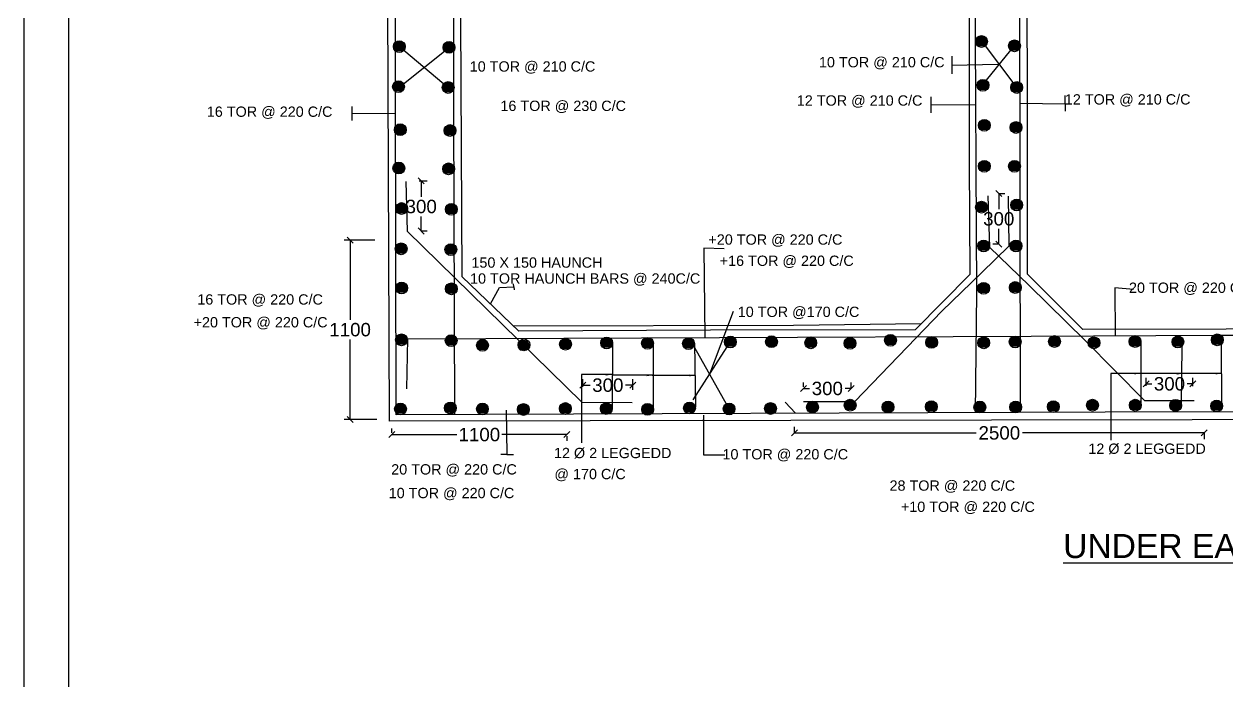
# Model space of a CAD drawing. Header units: inches. Extents: x 130.5 to 230.5, y 130.1 to 207.5.
# Drawn here: x 130.46 to 166.39, y 168.81 to 188.42 of the extents above; entities that cross this region are included whole.
import ezdxf

# ---------------------------------------------------------------- set-up
doc = ezdxf.new("R2010")
doc.units = ezdxf.units.IN
doc.header["$MEASUREMENT"] = 0
doc.layers.add('DRAWING', color=7, linetype='Continuous')
doc.styles.get("Standard").update_dxf_attribs({"font": 'arial.ttf'})
doc.dimstyles.get("Standard").update_dxf_attribs({"dimtxt": 0.18, "dimasz": 0.18, "dimexe": 0.18, "dimexo": 0.0625, "dimgap": 0.09, "dimtad": 0, "dimtih": 1, "dimtoh": 1, "dimdec": 4, "dimzin": 0, "dimdsep": 46, "dimtxsty": 'Standard', "dimblk": 'OBLIQUE', "dimblk1": 'OBLIQUE', "dimcen": 0.09, "dimadec": 0, "dimazin": 0, "dimtfac": 1, "dimtdec": 4, "dimtofl": 0, "dimtmove": 0, "dimatfit": 3, "dimfxl": 0, "dimtolj": 1, "dimtzin": 0, "dimarcsym": 0})
picture_1 = doc.add_image_def('image1.jpg', size_in_pixel=(4276, 3308))

# ---------------------------------------------------------------- blocks, each defined once
blk = doc.blocks.new('_Oblique')
at = {"color": 0, "linetype": 'ByBlock', "lineweight": -2}
blk.add_line((-0.5, -0.5), (0.5, 0.5), dxfattribs=at)
blk = doc.blocks.new('*D30')
at = {"layer": 'Defpoints', "color": 0, "transparency": 16777216}
for p in [(159.52, 183.361), (159.575, 181.85), (159.606, 181.85)]:
    blk.add_point(p, dxfattribs=at)
at = {"layer": 'DRAWING', "color": 0, "lineweight": -2, "transparency": 16777216}
for p, q in [((159.575, 183.361), (159.575, 182.9)), ((159.582, 183.361), (159.755, 183.361)), ((159.575, 181.85), (159.575, 182.312)), ((159.544, 181.85), (159.395, 181.85))]:
    blk.add_line(p, q, dxfattribs=at)
at = {"layer": 'DRAWING', "color": 0, "lineweight": -2, "transparency": 16777216, "xscale": 0.18, "yscale": 0.18, "zscale": 0.18}
for p, rotation in [((159.575, 183.361), 90), ((159.575, 181.85), 270)]:
    blk.add_blockref('_Oblique', p, dxfattribs=dict(at, rotation=rotation))
at = {"layer": 'DRAWING', "color": 0, "transparency": 16777216, "insert": (159.575, 182.606), "char_height": 0.4, "attachment_point": 5}
blk.add_mtext('\\A1;300', dxfattribs=at)
blk = doc.blocks.new('*D31')
at = {"layer": 'Defpoints', "color": 0, "transparency": 16777216}
for p in [(142.198, 183.744), (142.258, 182.245), (142.321, 182.245)]:
    blk.add_point(p, dxfattribs=at)
at = {"layer": 'DRAWING', "color": 0, "lineweight": -2, "transparency": 16777216}
for p, q in [((142.26, 183.744), (142.501, 183.744)), ((142.321, 183.744), (142.321, 183.268)), ((142.321, 182.245), (142.321, 182.68)), ((142.32, 182.245), (142.501, 182.245))]:
    blk.add_line(p, q, dxfattribs=at)
at = {"layer": 'DRAWING', "color": 0, "lineweight": -2, "transparency": 16777216, "xscale": 0.18, "yscale": 0.18, "zscale": 0.18}
for p, rotation in [((142.321, 183.744), 90), ((142.321, 182.245), 270)]:
    blk.add_blockref('_Oblique', p, dxfattribs=dict(at, rotation=rotation))
at = {"layer": 'DRAWING', "color": 0, "transparency": 16777216, "insert": (142.321, 182.974), "char_height": 0.4, "attachment_point": 5}
blk.add_mtext('\\A1;300', dxfattribs=at)
blk = doc.blocks.new('*D32')
at = {"layer": 'Defpoints', "color": 0, "transparency": 16777216}
for p in [(140.994, 181.975), (140.197, 176.619), (141.053, 176.619)]:
    blk.add_point(p, dxfattribs=at)
at = {"layer": 'DRAWING', "color": 0, "lineweight": -2, "transparency": 16777216}
for p, q in [((140.932, 181.975), (140.017, 181.975)), ((140.197, 181.975), (140.197, 179.591)), ((140.197, 176.619), (140.197, 179.003)), ((140.991, 176.619), (140.017, 176.619))]:
    blk.add_line(p, q, dxfattribs=at)
at = {"layer": 'DRAWING', "color": 0, "lineweight": -2, "transparency": 16777216, "xscale": 0.18, "yscale": 0.18, "zscale": 0.18}
for p, rotation in [((140.197, 181.975), 90), ((140.197, 176.619), 270)]:
    blk.add_blockref('_Oblique', p, dxfattribs=dict(at, rotation=rotation))
at = {"layer": 'DRAWING', "color": 0, "transparency": 16777216, "insert": (140.197, 179.297), "char_height": 0.4, "attachment_point": 5}
blk.add_mtext('\\A1;1100', dxfattribs=at)
blk = doc.blocks.new('*D33')
at = {"layer": 'Defpoints', "color": 0, "transparency": 16777216}
for p in [(141.447, 176.157), (146.669, 176.184), (146.669, 176.165)]:
    blk.add_point(p, dxfattribs=at)
at = {"layer": 'DRAWING', "color": 0, "lineweight": -2, "transparency": 16777216}
for p, q in [((141.447, 176.219), (141.447, 176.345)), ((141.447, 176.165), (143.39, 176.165)), ((146.669, 176.165), (144.726, 176.165)), ((146.669, 176.122), (146.669, 175.985))]:
    blk.add_line(p, q, dxfattribs=at)
at = {"layer": 'DRAWING', "color": 0, "lineweight": -2, "transparency": 16777216, "xscale": 0.18, "yscale": 0.18, "zscale": 0.18, "rotation": 180}
blk.add_blockref('_Oblique', (141.447, 176.165), dxfattribs=at)
at = {"layer": 'DRAWING', "color": 0, "lineweight": -2, "transparency": 16777216, "xscale": 0.18, "yscale": 0.18, "zscale": 0.18}
blk.add_blockref('_Oblique', (146.669, 176.165), dxfattribs=at)
at = {"layer": 'DRAWING', "color": 0, "transparency": 16777216, "insert": (144.058, 176.165), "char_height": 0.4, "attachment_point": 5}
blk.add_mtext('\\A1;1100', dxfattribs=at)
blk = doc.blocks.new('*D34')
at = {"layer": 'Defpoints', "color": 0, "transparency": 16777216}
for p in [(148.641, 177.64), (147.154, 177.532), (148.641, 177.444)]:
    blk.add_point(p, dxfattribs=at)
at = {"layer": 'DRAWING', "color": 0, "lineweight": -2, "transparency": 16777216}
for p, q in [((147.154, 177.595), (147.154, 177.82)), ((147.154, 177.64), (147.366, 177.64)), ((148.641, 177.64), (148.428, 177.64)), ((148.641, 177.506), (148.641, 177.82))]:
    blk.add_line(p, q, dxfattribs=at)
at = {"layer": 'DRAWING', "color": 0, "lineweight": -2, "transparency": 16777216, "xscale": 0.18, "yscale": 0.18, "zscale": 0.18, "rotation": 180}
blk.add_blockref('_Oblique', (147.154, 177.64), dxfattribs=at)
at = {"layer": 'DRAWING', "color": 0, "lineweight": -2, "transparency": 16777216, "xscale": 0.18, "yscale": 0.18, "zscale": 0.18}
blk.add_blockref('_Oblique', (148.641, 177.64), dxfattribs=at)
at = {"layer": 'DRAWING', "color": 0, "transparency": 16777216, "insert": (147.897, 177.64), "char_height": 0.4, "attachment_point": 5}
blk.add_mtext('\\A1;300', dxfattribs=at)
blk = doc.blocks.new('*D35')
at = {"layer": 'Defpoints', "color": 0, "transparency": 16777216}
for p in [(153.746, 177.534), (155.163, 177.542), (155.163, 177.482)]:
    blk.add_point(p, dxfattribs=at)
at = {"layer": 'DRAWING', "color": 0, "lineweight": -2, "transparency": 16777216}
for p, q in [((153.746, 177.596), (153.746, 177.722)), ((153.746, 177.542), (153.923, 177.542)), ((155.163, 177.542), (154.985, 177.542)), ((155.163, 177.544), (155.163, 177.722))]:
    blk.add_line(p, q, dxfattribs=at)
at = {"layer": 'DRAWING', "color": 0, "lineweight": -2, "transparency": 16777216, "xscale": 0.18, "yscale": 0.18, "zscale": 0.18, "rotation": 180}
blk.add_blockref('_Oblique', (153.746, 177.542), dxfattribs=at)
at = {"layer": 'DRAWING', "color": 0, "lineweight": -2, "transparency": 16777216, "xscale": 0.18, "yscale": 0.18, "zscale": 0.18}
blk.add_blockref('_Oblique', (155.163, 177.542), dxfattribs=at)
at = {"layer": 'DRAWING', "color": 0, "transparency": 16777216, "insert": (154.454, 177.542), "char_height": 0.4, "attachment_point": 5}
blk.add_mtext('\\A1;300', dxfattribs=at)
blk = doc.blocks.new('*D36')
at = {"layer": 'Defpoints', "color": 0, "transparency": 16777216}
for p in [(163.977, 177.557), (165.374, 177.68), (165.374, 177.55)]:
    blk.add_point(p, dxfattribs=at)
at = {"layer": 'DRAWING', "color": 0, "lineweight": -2, "transparency": 16777216}
for p, q in [((163.977, 177.62), (163.977, 177.86)), ((163.977, 177.68), (164.145, 177.68)), ((165.374, 177.68), (165.207, 177.68)), ((165.374, 177.612), (165.374, 177.86))]:
    blk.add_line(p, q, dxfattribs=at)
at = {"layer": 'DRAWING', "color": 0, "lineweight": -2, "transparency": 16777216, "xscale": 0.18, "yscale": 0.18, "zscale": 0.18, "rotation": 180}
blk.add_blockref('_Oblique', (163.977, 177.68), dxfattribs=at)
at = {"layer": 'DRAWING', "color": 0, "lineweight": -2, "transparency": 16777216, "xscale": 0.18, "yscale": 0.18, "zscale": 0.18}
blk.add_blockref('_Oblique', (165.374, 177.68), dxfattribs=at)
at = {"layer": 'DRAWING', "color": 0, "transparency": 16777216, "insert": (164.676, 177.68), "char_height": 0.4, "attachment_point": 5}
blk.add_mtext('\\A1;300', dxfattribs=at)
blk = doc.blocks.new('*D46')
at = {"layer": 'Defpoints', "color": 0, "transparency": 16777216}
for p in [(153.475, 176.17), (165.714, 176.271), (165.714, 176.215)]:
    blk.add_point(p, dxfattribs=at)
at = {"layer": 'DRAWING', "color": 0, "lineweight": -2, "transparency": 16777216}
for p, q in [((153.475, 176.232), (153.475, 176.395)), ((153.475, 176.215), (158.904, 176.215)), ((165.714, 176.215), (160.284, 176.215)), ((165.714, 176.209), (165.714, 176.035))]:
    blk.add_line(p, q, dxfattribs=at)
at = {"layer": 'DRAWING', "color": 0, "lineweight": -2, "transparency": 16777216, "xscale": 0.18, "yscale": 0.18, "zscale": 0.18, "rotation": 180}
blk.add_blockref('_Oblique', (153.475, 176.215), dxfattribs=at)
at = {"layer": 'DRAWING', "color": 0, "lineweight": -2, "transparency": 16777216, "xscale": 0.18, "yscale": 0.18, "zscale": 0.18}
blk.add_blockref('_Oblique', (165.714, 176.215), dxfattribs=at)
at = {"layer": 'DRAWING', "color": 0, "transparency": 16777216, "insert": (159.594, 176.215), "char_height": 0.4, "attachment_point": 5}
blk.add_mtext('\\A1;2500', dxfattribs=at)

msp = doc.modelspace()

# ---------------------------------------------------------------- hatches: boundary and pattern name
at = {"layer": 'DRAWING'}
h = msp.add_hatch(color=256, dxfattribs=at)
h.dxf.hatch_style = 1
h.paths.add_polyline_path([(158.88416, 187.90202, 0.23868129), (158.95599, 187.76013), (159.15989, 187.75687, 0.24714778), (159.23631, 187.90202, 1)])
h = msp.add_hatch(color=256, dxfattribs=at)
h.dxf.hatch_style = 1
h.paths.add_polyline_path([(141.49047, 187.7501, 0.23868129), (141.5623, 187.6082), (141.7662, 187.60494, 0.24714778), (141.84262, 187.7501, 1)])
h = msp.add_hatch(color=256, dxfattribs=at)
h.dxf.hatch_style = 1
h.paths.add_polyline_path([(142.97559, 187.72584, 0.23868129), (143.04742, 187.58394), (143.25132, 187.58068, 0.24714778), (143.32774, 187.72584, 1)])
h = msp.add_hatch(color=256, dxfattribs=at)
h.dxf.hatch_style = 1
h.paths.add_polyline_path([(159.87103, 187.77345, 0.23868129), (159.94286, 187.63155), (160.14676, 187.62829, 0.24714778), (160.22318, 187.77345, 1)])
h = msp.add_hatch(color=256, dxfattribs=at)
h.dxf.hatch_style = 1
h.paths.add_polyline_path([(141.46602, 186.55315, 0.23868129), (141.53785, 186.41125), (141.74175, 186.40799, 0.24714778), (141.81817, 186.55315, 1)])
h = msp.add_hatch(color=256, dxfattribs=at)
h.dxf.hatch_style = 1
h.paths.add_polyline_path([(142.95113, 186.52889, 0.23868129), (143.02296, 186.38699), (143.22686, 186.38373, 0.24714778), (143.30328, 186.52889, 1)])
h = msp.add_hatch(color=256, dxfattribs=at)
h.dxf.hatch_style = 1
h.paths.add_polyline_path([(158.92707, 186.59483, 0.23868129), (158.9989, 186.45293), (159.2028, 186.44967, 0.24714778), (159.27922, 186.59483, 1)])
h = msp.add_hatch(color=256, dxfattribs=at)
h.dxf.hatch_style = 1
h.paths.add_polyline_path([(159.93539, 186.53054, 0.23868129), (160.00722, 186.38864), (160.21112, 186.38538, 0.24714778), (160.28754, 186.53054, 1)])
h = msp.add_hatch(color=256, dxfattribs=at)
h.dxf.hatch_style = 1
h.paths.add_polyline_path([(141.51925, 185.26738, 0.23868129), (141.59108, 185.12548), (141.79498, 185.12222, 0.24714778), (141.8714, 185.26738, 1)])
h = msp.add_hatch(color=256, dxfattribs=at)
h.dxf.hatch_style = 1
h.paths.add_polyline_path([(158.97009, 185.3995, 0.23868129), (159.04192, 185.2576), (159.24583, 185.25434, 0.24714778), (159.32225, 185.3995, 1)])
h = msp.add_hatch(color=256, dxfattribs=at)
h.dxf.hatch_style = 1
h.paths.add_polyline_path([(159.91405, 185.33521, 0.23868129), (159.98588, 185.19331), (160.18979, 185.19005, 0.24714778), (160.26621, 185.33521, 1)])
h = msp.add_hatch(color=256, dxfattribs=at)
h.dxf.hatch_style = 1
h.paths.add_polyline_path([(143.00436, 185.24312, 0.23868129), (143.07619, 185.10122), (143.28009, 185.09796, 0.24714778), (143.35651, 185.24312, 1)])
h = msp.add_hatch(color=256, dxfattribs=at)
h.dxf.hatch_style = 1
h.paths.add_polyline_path([(141.47758, 184.12292, 0.23868129), (141.54941, 183.98102), (141.75331, 183.97776, 0.24714778), (141.82973, 184.12292, 1)])
h = msp.add_hatch(color=256, dxfattribs=at)
h.dxf.hatch_style = 1
h.paths.add_polyline_path([(142.9627, 184.09866, 0.23868129), (143.03453, 183.95677), (143.23843, 183.9535, 0.24714778), (143.31485, 184.09866, 1)])
h = msp.add_hatch(color=256, dxfattribs=at)
h.dxf.hatch_style = 1
h.paths.add_polyline_path([(158.97009, 184.17802, 0.23868129), (159.04192, 184.03612), (159.24583, 184.03286, 0.24714778), (159.32225, 184.17802, 1)])
h = msp.add_hatch(color=256, dxfattribs=at)
h.dxf.hatch_style = 1
h.paths.add_polyline_path([(159.87115, 184.17802, 0.23868129), (159.94298, 184.03612), (160.14688, 184.03286, 0.24714778), (160.2233, 184.17802, 1)])
h = msp.add_hatch(color=256, dxfattribs=at)
h.dxf.hatch_style = 1
h.paths.add_polyline_path([(141.56091, 182.91604, 0.23868129), (141.63274, 182.77414), (141.83664, 182.77088, 0.24714778), (141.91306, 182.91604, 1)])
h = msp.add_hatch(color=256, dxfattribs=at)
h.dxf.hatch_style = 1
h.paths.add_polyline_path([(143.04603, 182.89178, 0.23868129), (143.11786, 182.74989), (143.32176, 182.74662, 0.24714778), (143.39818, 182.89178, 1)])
h = msp.add_hatch(color=256, dxfattribs=at)
h.dxf.hatch_style = 1
h.paths.add_polyline_path([(158.88428, 182.95655, 0.23868129), (158.95611, 182.81465), (159.16001, 182.81139, 0.24714778), (159.23643, 182.95655, 1)])
h = msp.add_hatch(color=256, dxfattribs=at)
h.dxf.hatch_style = 1
h.paths.add_polyline_path([(159.93551, 183.02083, 0.23868129), (160.00734, 182.87893), (160.21124, 182.87567, 0.24714778), (160.28766, 183.02083, 1)])
h = msp.add_hatch(color=256, dxfattribs=at)
h.dxf.hatch_style = 1
h.paths.add_polyline_path([(141.54527, 181.71398, 0.23868129), (141.6171, 181.57208), (141.821, 181.56882, 0.24714778), (141.89742, 181.71398, 1)])
h = msp.add_hatch(color=256, dxfattribs=at)
h.dxf.hatch_style = 1
h.paths.add_polyline_path([(143.03038, 181.68972, 0.23868129), (143.10221, 181.54783), (143.30612, 181.54457, 0.24714778), (143.38253, 181.68972, 1)])
h = msp.add_hatch(color=256, dxfattribs=at)
h.dxf.hatch_style = 1
h.paths.add_polyline_path([(158.94864, 181.79936, 0.23868129), (159.02047, 181.65746), (159.22437, 181.6542, 0.24714778), (159.30079, 181.79936, 1)])
h = msp.add_hatch(color=256, dxfattribs=at)
h.dxf.hatch_style = 1
h.paths.add_polyline_path([(159.91405, 181.79936, 0.23868129), (159.98588, 181.65746), (160.18979, 181.6542, 0.24714778), (160.26621, 181.79936, 1)])
h = msp.add_hatch(color=256, dxfattribs=at)
h.dxf.hatch_style = 1
h.paths.add_polyline_path([(141.56091, 180.5439, 0.23868129), (141.63274, 180.402), (141.83664, 180.39874, 0.24714778), (141.91306, 180.5439, 1)])
h = msp.add_hatch(color=256, dxfattribs=at)
h.dxf.hatch_style = 1
h.paths.add_polyline_path([(143.04603, 180.51964, 0.23868129), (143.11786, 180.37774), (143.32176, 180.37448, 0.24714778), (143.39818, 180.51964, 1)])
h = msp.add_hatch(color=256, dxfattribs=at)
h.dxf.hatch_style = 1
h.paths.add_polyline_path([(158.94864, 180.53502, 0.23868129), (159.02047, 180.39312), (159.22437, 180.38986, 0.24714778), (159.30079, 180.53502, 1)])
h = msp.add_hatch(color=256, dxfattribs=at)
h.dxf.hatch_style = 1
h.paths.add_polyline_path([(159.8926, 180.55645, 0.23868129), (159.96443, 180.41455), (160.16833, 180.41129, 0.24714778), (160.24475, 180.55645, 1)])
h = msp.add_hatch(color=256, dxfattribs=at)
h.dxf.hatch_style = 1
h.paths.add_polyline_path([(141.55413, 178.99555, 0.23868129), (141.62596, 178.85365), (141.82986, 178.85039, 0.24714778), (141.90628, 178.99555, 1)])
h = msp.add_hatch(color=256, dxfattribs=at)
h.dxf.hatch_style = 1
h.paths.add_polyline_path([(143.03924, 178.97129, 0.23868129), (143.11107, 178.8294), (143.31497, 178.82614, 0.24714778), (143.39139, 178.97129, 1)])
h = msp.add_hatch(color=256, dxfattribs=at)
h.dxf.hatch_style = 1
h.paths.add_polyline_path([(143.97664, 178.83236, 0.23868129), (144.04846, 178.69046), (144.25237, 178.6872, 0.24714778), (144.32879, 178.83236, 1)])
h = msp.add_hatch(color=256, dxfattribs=at)
h.dxf.hatch_style = 1
h.paths.add_polyline_path([(145.20519, 178.81885, 0.23868129), (145.27702, 178.67695), (145.48092, 178.67369, 0.24714778), (145.55734, 178.81885, 1)])
h = msp.add_hatch(color=256, dxfattribs=at)
h.dxf.hatch_style = 1
h.paths.add_polyline_path([(146.45678, 178.86506, 0.23868129), (146.52861, 178.72316), (146.73251, 178.7199, 0.24714778), (146.80893, 178.86506, 1)])
h = msp.add_hatch(color=256, dxfattribs=at)
h.dxf.hatch_style = 1
h.paths.add_polyline_path([(147.68545, 178.90228, 0.23868129), (147.75728, 178.76038), (147.96118, 178.75712, 0.24714778), (148.0376, 178.90228, 1)])
h = msp.add_hatch(color=256, dxfattribs=at)
h.dxf.hatch_style = 1
h.paths.add_polyline_path([(148.90694, 178.89299, 0.23868129), (148.97877, 178.75109), (149.18267, 178.74783, 0.24714778), (149.25909, 178.89299, 1)])
h = msp.add_hatch(color=256, dxfattribs=at)
h.dxf.hatch_style = 1
h.paths.add_polyline_path([(150.13122, 178.88387, 0.23868129), (150.20305, 178.74198), (150.40695, 178.73872, 0.24714778), (150.48337, 178.88387, 1)])
h = msp.add_hatch(color=256, dxfattribs=at)
h.dxf.hatch_style = 1
h.paths.add_polyline_path([(151.38301, 178.93136, 0.23868129), (151.45484, 178.78946), (151.65874, 178.7862, 0.24714778), (151.73516, 178.93136, 1)])
h = msp.add_hatch(color=256, dxfattribs=at)
h.dxf.hatch_style = 1
h.paths.add_polyline_path([(152.61102, 178.93927, 0.23868129), (152.68285, 178.79737), (152.88676, 178.79411, 0.24714778), (152.96318, 178.93927, 1)])
h = msp.add_hatch(color=256, dxfattribs=at)
h.dxf.hatch_style = 1
h.paths.add_polyline_path([(153.78358, 178.90762, 0.23868129), (153.85541, 178.76572), (154.05932, 178.76246, 0.24714778), (154.13573, 178.90762, 1)])
h = msp.add_hatch(color=256, dxfattribs=at)
h.dxf.hatch_style = 1
h.paths.add_polyline_path([(154.95614, 178.89179, 0.23868129), (155.02797, 178.74989), (155.23187, 178.74663, 0.24714778), (155.30829, 178.89179, 1)])
h = msp.add_hatch(color=256, dxfattribs=at)
h.dxf.hatch_style = 1
h.paths.add_polyline_path([(156.16498, 178.98288, 0.23868129), (156.23681, 178.84098), (156.44071, 178.83772, 0.24714778), (156.51713, 178.98288, 1)])
h = msp.add_hatch(color=256, dxfattribs=at)
h.dxf.hatch_style = 1
h.paths.add_polyline_path([(157.3935, 178.91963, 0.23868129), (157.46533, 178.77773), (157.66923, 178.77447, 0.24714778), (157.74565, 178.91963, 1)])
h = msp.add_hatch(color=256, dxfattribs=at)
h.dxf.hatch_style = 1
h.paths.add_polyline_path([(158.95132, 178.90697, 0.23868129), (159.02315, 178.76508), (159.22705, 178.76182, 0.24714778), (159.30347, 178.90697, 1)])
h = msp.add_hatch(color=256, dxfattribs=at)
h.dxf.hatch_style = 1
h.paths.add_polyline_path([(159.88854, 178.93228, 0.23868129), (159.96037, 178.79038), (160.16428, 178.78712, 0.24714778), (160.24069, 178.93228, 1)])
h = msp.add_hatch(color=256, dxfattribs=at)
h.dxf.hatch_style = 1
h.paths.add_polyline_path([(161.06641, 178.94493, 0.23868129), (161.13824, 178.80303), (161.34214, 178.79977, 0.24714778), (161.41856, 178.94493, 1)])
h = msp.add_hatch(color=256, dxfattribs=at)
h.dxf.hatch_style = 1
h.paths.add_polyline_path([(162.24427, 178.90697, 0.23868129), (162.3161, 178.76508), (162.52, 178.76182, 0.24714778), (162.59642, 178.90697, 1)])
h = msp.add_hatch(color=256, dxfattribs=at)
h.dxf.hatch_style = 1
h.paths.add_polyline_path([(163.47279, 178.94493, 0.23868129), (163.54462, 178.80303), (163.74853, 178.79977, 0.24714778), (163.82494, 178.94493, 1)])
h = msp.add_hatch(color=256, dxfattribs=at)
h.dxf.hatch_style = 1
h.paths.add_polyline_path([(164.75198, 178.93228, 0.23868129), (164.82381, 178.79038), (165.02771, 178.78712, 0.24714778), (165.10413, 178.93228, 1)])
h = msp.add_hatch(color=256, dxfattribs=at)
h.dxf.hatch_style = 1
h.paths.add_polyline_path([(165.92984, 178.99553, 0.23868129), (166.00167, 178.85363), (166.20557, 178.85037, 0.24714778), (166.28199, 178.99553, 1)])
h = msp.add_hatch(color=256, dxfattribs=at)
h.dxf.hatch_style = 1
h.paths.add_polyline_path([(154.96053, 177.04443, 0.23868129), (155.03236, 176.90253), (155.23626, 176.89927, 0.24714778), (155.31268, 177.04443, 1)])
h = msp.add_hatch(color=256, dxfattribs=at)
h.dxf.hatch_style = 1
h.paths.add_polyline_path([(157.38625, 177.0015, 0.23868129), (157.45807, 176.8596), (157.66198, 176.85634, 0.24714778), (157.7384, 177.0015, 1)])
h = msp.add_hatch(color=256, dxfattribs=at)
h.dxf.hatch_style = 1
h.paths.add_polyline_path([(161.03118, 177.0015, 0.23868129), (161.10301, 176.8596), (161.30691, 176.85634, 0.24714778), (161.38333, 177.0015, 1)])
h = msp.add_hatch(color=256, dxfattribs=at)
h.dxf.hatch_style = 1
h.paths.add_polyline_path([(162.19925, 177.04367, 0.23868129), (162.27107, 176.90177), (162.47498, 176.89851, 0.24714778), (162.5514, 177.04367, 1)])
h = msp.add_hatch(color=256, dxfattribs=at)
h.dxf.hatch_style = 1
h.paths.add_polyline_path([(163.4799, 177.04367, 0.23868129), (163.55173, 176.90177), (163.75563, 176.89851, 0.24714778), (163.83205, 177.04367, 1)])
h = msp.add_hatch(color=256, dxfattribs=at)
h.dxf.hatch_style = 1
h.paths.add_polyline_path([(164.68273, 177.03768, 0.23868129), (164.75456, 176.89578), (164.95846, 176.89252, 0.24714778), (165.03488, 177.03768, 1)])
h = msp.add_hatch(color=256, dxfattribs=at)
h.dxf.hatch_style = 1
h.paths.add_polyline_path([(165.91078, 177.02118, 0.23868129), (165.98261, 176.87928), (166.18651, 176.87602, 0.24714778), (166.26293, 177.02118, 1)])
h = msp.add_hatch(color=256, dxfattribs=at)
h.dxf.hatch_style = 1
h.paths.add_polyline_path([(141.52558, 176.93138, 0.23868129), (141.59741, 176.78948), (141.80131, 176.78622, 0.24714778), (141.87773, 176.93138, 1)])
h = msp.add_hatch(color=256, dxfattribs=at)
h.dxf.hatch_style = 1
h.paths.add_polyline_path([(143.01733, 176.95949, 0.23868129), (143.08916, 176.81759), (143.29306, 176.81433, 0.24714778), (143.36948, 176.95949, 1)])
h = msp.add_hatch(color=256, dxfattribs=at)
h.dxf.hatch_style = 1
h.paths.add_polyline_path([(143.9743, 176.93138, 0.23868129), (144.04613, 176.78948), (144.25003, 176.78622, 0.24714778), (144.32645, 176.93138, 1)])
h = msp.add_hatch(color=256, dxfattribs=at)
h.dxf.hatch_style = 1
h.paths.add_polyline_path([(145.19866, 176.91732, 0.23868129), (145.27049, 176.77542), (145.47439, 176.77216, 0.24714778), (145.55081, 176.91732, 1)])
h = msp.add_hatch(color=256, dxfattribs=at)
h.dxf.hatch_style = 1
h.paths.add_polyline_path([(146.45116, 176.94543, 0.23868129), (146.52299, 176.80353), (146.72689, 176.80027, 0.24714778), (146.80331, 176.94543, 1)])
h = msp.add_hatch(color=256, dxfattribs=at)
h.dxf.hatch_style = 1
h.paths.add_polyline_path([(147.67552, 176.94543, 0.23868129), (147.74735, 176.80353), (147.95125, 176.80027, 0.24714778), (148.02767, 176.94543, 1)])
h = msp.add_hatch(color=256, dxfattribs=at)
h.dxf.hatch_style = 1
h.paths.add_polyline_path([(148.9091, 176.91791, 0.23868129), (148.98093, 176.77601), (149.18483, 176.77275, 0.24714778), (149.26125, 176.91791, 1)])
h = msp.add_hatch(color=256, dxfattribs=at)
h.dxf.hatch_style = 1
h.paths.add_polyline_path([(150.1616, 176.96008, 0.23868129), (150.23343, 176.81818), (150.43733, 176.81492, 0.24714778), (150.51375, 176.96008, 1)])
h = msp.add_hatch(color=256, dxfattribs=at)
h.dxf.hatch_style = 1
h.paths.add_polyline_path([(151.34374, 176.93197, 0.23868129), (151.41557, 176.79007), (151.61947, 176.78681, 0.24714778), (151.69589, 176.93197, 1)])
h = msp.add_hatch(color=256, dxfattribs=at)
h.dxf.hatch_style = 1
h.paths.add_polyline_path([(152.58217, 176.94602, 0.23868129), (152.654, 176.80413), (152.85791, 176.80087, 0.24714778), (152.93433, 176.94602, 1)])
h = msp.add_hatch(color=256, dxfattribs=at)
h.dxf.hatch_style = 1
h.paths.add_polyline_path([(153.83468, 176.9882, 0.23868129), (153.90651, 176.8463), (154.11041, 176.84304, 0.24714778), (154.18683, 176.9882, 1)])
h = msp.add_hatch(color=256, dxfattribs=at)
h.dxf.hatch_style = 1
h.paths.add_polyline_path([(156.09152, 176.98744, 0.23868129), (156.16335, 176.84555), (156.36725, 176.84228, 0.24714778), (156.44367, 176.98744, 1)])
h = msp.add_hatch(color=256, dxfattribs=at)
h.dxf.hatch_style = 1
h.paths.add_polyline_path([(158.83577, 176.98744, 0.23868129), (158.9076, 176.84555), (159.11151, 176.84228, 0.24714778), (159.18793, 176.98744, 1)])
h = msp.add_hatch(color=256, dxfattribs=at)
h.dxf.hatch_style = 1
h.paths.add_polyline_path([(159.90533, 176.98744, 0.23868129), (159.97716, 176.84555), (160.18106, 176.84228, 0.24714778), (160.25748, 176.98744, 1)])

# ---------------------------------------------------------------- linework, layer by layer
msp.add_lwpolyline([(131.79631, 204.03392), (228.95267, 204.03392), (228.95267, 132.01471), (131.79631, 132.01471)], close=True, dxfattribs=at)
for points in [[(141.29303, 196.53924), (142.84105, 196.56611), (153.78577, 196.61891), (185.19216, 196.73873), (194.28734, 196.73508), (194.39076, 176.72892), (177.34065, 176.63039), (141.37773, 176.56491), (141.29303, 196.53924)], [(194.10646, 196.51674), (194.17586, 176.9176), (162.75924, 176.83454), (141.57236, 176.7611), (141.52842, 196.3439)], [(143.25402, 196.39169), (143.28873, 193.27609), (143.28788, 185.83035), (143.3193, 176.76716)], [(158.84105, 196.41309), (158.86202, 189.93582), (158.91497, 180.40743), (158.87262, 176.82107)], [(160.22561, 176.82576), (160.19781, 196.41501)], [(144.97622, 193.89274), (152.56123, 193.94772), (157.20217, 193.92201), (158.68823, 192.47251), (158.6934, 184.29485), (158.70724, 180.94736), (157.07756, 179.29904), (150.96831, 179.28878), (145.23732, 179.25245), (143.54353, 180.87967), (143.50576, 188.5683), (143.48042, 192.42226), (144.97622, 193.89274)], [(161.86996, 193.91981), (166.43059, 193.94075), (170.93216, 193.96141), (173.82004, 193.96419), (175.26864, 192.53303), (175.3202, 190.09131), (175.29669, 180.97283), (173.84279, 179.52265), (173.69181, 179.3647), (166.36668, 179.31549), (162.09146, 179.30489), (161.8257, 179.56743), (160.43552, 180.95561), (160.43518, 186.75776), (160.4026, 192.47005), (161.86996, 193.91981)], [(141.79619, 186.63833), (143.01433, 187.61566)], [(141.80355, 187.6395), (142.99232, 186.64207)], [(159.16682, 187.77026), (159.99692, 186.67417)], [(159.92608, 187.64467), (159.19687, 186.74709), (159.19499, 186.74333)], [(158.16923, 187.46188), (158.16923, 186.9376)], [(158.16364, 187.19417), (159.55399, 187.22205)], [(157.54345, 186.24948), (157.54903, 185.7754)], [(161.5513, 186.28985), (161.56497, 185.81873)], [(140.2455, 185.95825), (140.2455, 185.53879)], [(157.53787, 186.02081), (158.87238, 186.01523)], [(161.57181, 186.02698), (160.19444, 186.05429)], [(140.2455, 185.74852), (141.55216, 185.76256)], [(141.86436, 183.71984), (141.89832, 182.24384), (147.11656, 177.13832), (148.62728, 177.12152)], [(153.74299, 177.1575), (155.27193, 177.15708), (157.87698, 179.85286), (159.06112, 181.00076), (159.89156, 181.8058), (159.86384, 183.28275)], [(159.24514, 183.29834), (159.29779, 181.767), (160.48058, 180.61898), (162.1574, 178.97625), (163.92683, 177.18313), (165.40938, 177.18648)], [(151.37615, 181.7121), (150.76722, 181.72968), (150.79376, 179.07402)], [(144.39042, 180.06606), (144.65581, 180.55373), (145.08839, 180.58254), (145.07902, 180.67124)], [(145.08839, 180.58254), (145.0982, 180.48977)], [(163.60247, 180.50205), (163.04542, 180.54462), (163.05152, 179.11929)], [(151.64537, 179.83774), (150.93636, 177.97249)], [(145.06478, 179.41821), (153.44815, 179.43777), (157.26026, 179.48383)], [(141.89419, 177.52981), (141.91858, 179.02401), (160.54737, 179.10858), (166.13087, 179.13246), (182.19653, 179.13226), (193.83713, 179.19431), (193.84501, 177.71574)], [(148.0376, 178.90228), (148.02533, 176.97405)], [(149.26125, 176.91791), (149.25909, 178.89299)], [(150.44616, 177.20326), (151.46375, 178.78332)], [(150.48337, 178.88234), (150.51093, 176.99148)], [(150.48502, 178.76906), (151.4334, 177.08538)], [(163.82415, 178.92821), (163.82331, 177.09846)], [(165.03488, 177.03768), (165.05546, 178.81075)], [(166.22514, 178.86596), (166.23433, 177.11737)], [(144.86326, 176.8967), (144.88038, 175.57237), (144.69874, 175.57237)], [(153.49984, 176.80479), (153.19891, 177.13438)], [(144.88381, 175.57579), (145.07573, 175.56894)]]:
    msp.add_lwpolyline(points, dxfattribs=at)
for centre in [(159.06024, 187.90202), (141.66655, 187.7501), (143.15166, 187.72584), (160.04711, 187.77345), (141.64209, 186.55315), (143.12721, 186.52889), (159.10315, 186.59483), (160.11147, 186.53054), (141.69532, 185.26738), (159.14617, 185.3995), (160.09013, 185.33521), (143.18044, 185.24312), (141.65366, 184.12292), (143.13877, 184.09866), (159.14617, 184.17802), (160.04722, 184.17802), (141.73699, 182.91604), (143.2221, 182.89178), (159.06036, 182.95655), (160.11158, 183.02083), (141.72134, 181.71398), (143.20646, 181.68972), (159.12472, 181.79936), (160.09013, 181.79936), (141.73699, 180.5439), (143.2221, 180.51964), (159.12472, 180.53502), (160.06868, 180.55645), (141.7302, 178.99555), (143.21532, 178.97129), (144.15271, 178.83236), (145.39152, 178.84455), (146.63285, 178.86506), (147.86152, 178.90228), (149.08302, 178.89299), (150.3073, 178.88387), (151.55908, 178.93136), (152.7871, 178.93927), (153.95966, 178.90762), (155.13222, 178.89179), (156.34105, 178.98288), (157.56958, 178.91963), (159.1274, 178.90697), (160.06462, 178.93228), (161.24248, 178.94493), (162.42035, 178.90697), (163.64887, 178.94493), (164.92805, 178.93228), (166.10592, 178.99553), (155.1366, 177.04443), (157.56232, 177.0015), (161.20725, 177.0015), (162.37532, 177.04367), (163.65597, 177.04367), (164.8588, 177.03768), (166.08686, 177.02118), (141.70165, 176.93138), (143.1934, 176.95949), (144.15037, 176.93138), (145.37473, 176.91732), (146.62724, 176.94543), (147.8516, 176.94543), (149.08517, 176.91791), (150.33768, 176.96008), (151.51982, 176.93197), (152.75825, 176.94602), (154.01076, 176.9882), (156.2676, 176.98744), (159.01185, 176.98744), (160.08141, 176.98744)]:
    msp.add_circle(centre, 0.17608, dxfattribs=at)

# ---------------------------------------------------------------- texts
for s, height, p in [('10 TOR @ 210 C/C ', 0.3074495, (143.77046, 187.00337)), ('10 TOR @ 210 C/C ', 0.3074495, (154.20353, 187.13075)), ('12 TOR @ 210 C/C ', 0.3074495, (153.5425, 185.98668)), ('12 TOR @ 210 C/C ', 0.3074495, (161.5512, 186.02029)), ('16 TOR @ 220 C/C ', 0.3074495, (135.91603, 185.65319)), ('16 TOR @ 230 C/C ', 0.3074495, (144.6872, 185.82794)), ('+20 TOR @ 220 C/C ', 0.3074495, (150.90109, 181.83588)), ('+16 TOR @ 220 C/C ', 0.3074495, (151.23916, 181.2027)), ('150 X 150 HAUNCH', 0.3074495, (143.8218, 181.14894)), ('10 TOR HAUNCH BARS @ 240C/C', 0.3074495, (143.78035, 180.67276)), ('20 TOR @ 220 C/C ', 0.3074495, (163.4665, 180.39797)), ('16 TOR @ 220 C/C ', 0.3074495, (135.63106, 180.04788)), ('+20 TOR @ 220 C/C ', 0.3074495, (135.5205, 179.36685)), ('10 TOR @170 C/C ', 0.3074495, (151.7783, 179.67802)), ('12 Ø 2 LEGGEDD ', 0.3074495, (146.28767, 175.46313)), ('10 TOR @ 220 C/C ', 0.3074495, (151.32192, 175.42606)), ('12 Ø 2 LEGGEDD ', 0.3074495, (162.25322, 175.59219)), ('20 TOR @ 220 C/C ', 0.3074495, (141.42471, 174.97502)), ('@ 170 C/C ', 0.30745, (146.30073, 174.83502)), ('28 TOR @ 220 C/C ', 0.3074495, (156.31277, 174.49112)), ('10 TOR @ 220 C/C ', 0.3074495, (141.35019, 174.26862)), ('+10 TOR @ 220 C/C ', 0.3074495, (156.65084, 173.85795)), ('%%UUNDER EARTH BANKS ', 0.7181459, (161.50112, 172.48096))]:
    msp.add_text(s, height=height, dxfattribs=at).set_placement(p)

# ---------------------------------------------------------------- dimensions: what is measured, and where the dimension line sits
dim = msp.add_linear_dim(base=(142.32142, 182.24522), p1=(142.19798, 183.74428), p2=(142.25761, 182.24522), angle=90, text='300', dimstyle='Standard', override={"dimtxt": 0.4}, dxfattribs=at)
dim.commit()
dim.dimension.update_dxf_attribs({"geometry": '*D31', "text_midpoint": (142.32142, 182.97389), "dimtype": 160})
for base, p1, p2, text, picture, middle in [((159.57484, 181.85038), (159.51978, 183.36117), (159.60644, 181.85038), '300', '*D30', (159.57484, 182.60578)), ((140.19656, 176.61881), (140.99416, 181.97524), (141.05306, 176.61881), '1100', '*D32', (140.19656, 179.29702))]:
    dim = msp.add_linear_dim(base=base, p1=p1, p2=p2, angle=90, text=text, dimstyle='Standard', override={"dimtxt": 0.4}, dxfattribs=at)
    dim.commit()
    dim.dimension.update_dxf_attribs({"geometry": picture, "text_midpoint": middle})
for base, p1, p2, text, picture, middle in [((148.64054, 177.64019), (147.15397, 177.53202), (148.64054, 177.44352), '300', '*D34', (147.89725, 177.64019)), ((165.37414, 177.67998), (163.97706, 177.5573), (165.37414, 177.54963), '300', '*D36', (164.6756, 177.67998)), ((155.16259, 177.54229), (153.7456, 177.5336), (155.16259, 177.4815), '300', '*D35', (154.45409, 177.54229)), ((165.71438, 176.21489), (153.47461, 176.1699), (165.71438, 176.27116), '2500', '*D46', (159.5945, 176.21489)), ((146.66902, 176.16479), (141.44685, 176.15663), (146.66902, 176.18445), '1100', '*D33', (144.05793, 176.16479))]:
    dim = msp.add_linear_dim(base=base, p1=p1, p2=p2, text=text, dimstyle='Standard', override={"dimtxt": 0.4}, dxfattribs=at)
    dim.commit()
    dim.dimension.update_dxf_attribs({"geometry": picture, "text_midpoint": middle})

# ---------------------------------------------------------------- pictures from other files: only their frames are drawn
image = msp.add_image(picture_1, insert=(130.45564, 130.13185), size_in_units=(100, 77.36202), dxfattribs=dict(fade=30))
image.dxf.flags = 7

# ---------------------------------------------------------------- leaders
for points in [[(148.01605, 177.95843), (147.11368, 177.95843), (147.11368, 175.91712)], [(149.23615, 177.93938), (148.03511, 177.93938)], [(150.50709, 177.93304), (149.22344, 177.93304)], [(163.80299, 177.99179), (162.92611, 177.99179), (162.92611, 176.00018)], [(165.06734, 177.9867), (163.80299, 177.9867)], [(166.23481, 177.99179), (165.05204, 177.99179)], [(150.75574, 176.74399), (150.75574, 175.56074), (151.39265, 175.56074)]]:
    msp.add_leader(points, dimstyle='Standard', override={"dimtxt": 0.4}, dxfattribs=at)

doc.saveas('drawing.dxf')
